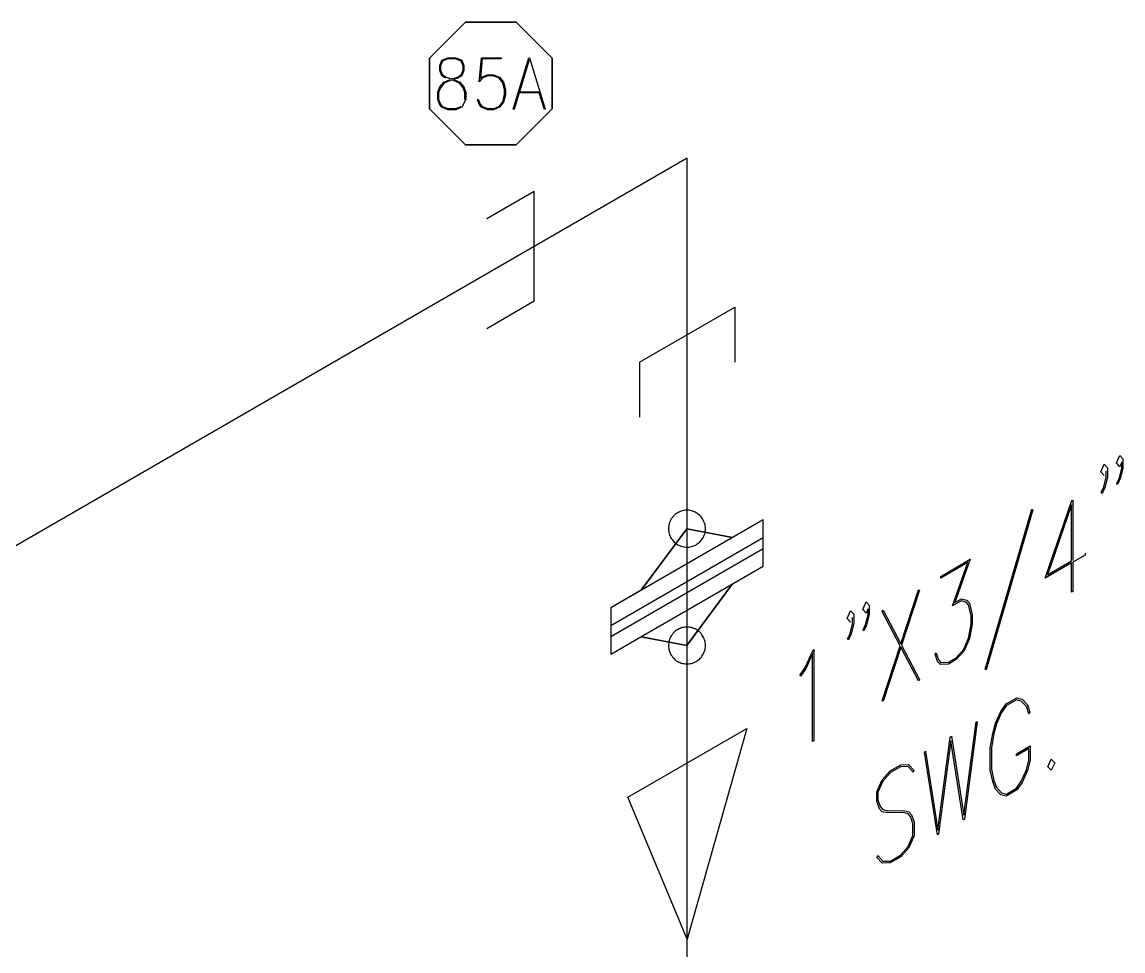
# Model space of a CAD drawing. Extents: x 0 to 17.2, y 0.1 to 11.3.
# Drawn here: x 10.181 to 11.426, y 5.767 to 6.818 of the extents above; entities that cross this region are included whole.
import ezdxf

# ---------------------------------------------------------------- set-up
doc = ezdxf.new("R2010")
doc.units = 0
for name, color, linetype in [('COMP', 1, 'CONTINUOUS'), ('FITTINGS', 4, 'CONTINUOUS'), ('PART_PCML', 7, 'CONTINUOUS'), ('PIPE', 7, 'CONTINUOUS'), ('TEXT', 7, 'CONTINUOUS'), ('Welds', 7, 'CONTINUOUS')]:
    doc.layers.add(name, color=color, linetype=linetype)

msp = doc.modelspace()

# ---------------------------------------------------------------- linework, layer by layer
at = {"layer": 'COMP'}
for points in [[(11.0192, 6.2547), (10.9847, 6.2348), (10.933, 6.2448), (10.8813, 6.1751), (10.8468, 6.1552), (10.8468, 6.1027), (10.8813, 6.1226), (10.933, 6.1127), (10.9847, 6.1824), (11.0192, 6.2023), (11.0192, 6.2547)], [(10.8468, 6.1353), (11.0192, 6.2348), (11.0192, 6.2547), (10.8468, 6.1552), (10.8468, 6.1353)], [(10.8813, 6.1751), (10.933, 6.2448), (10.9847, 6.2348)], [(10.8468, 6.1226), (10.8468, 6.1027), (11.0192, 6.2023), (11.0192, 6.2222), (10.8468, 6.1226)], [(10.9847, 6.1824), (10.933, 6.1127), (10.8813, 6.1226)]]:
    msp.add_lwpolyline(points, dxfattribs=at)
at = {"layer": 'FITTINGS'}
for points in [[(10.7602, 6.6264), (10.7064, 6.5953)], [(10.7602, 6.5021), (10.7602, 6.6264)], [(10.7602, 6.5021), (10.7064, 6.471)], [(10.8794, 6.4332), (10.9871, 6.4954)], [(10.9871, 6.4954), (10.9871, 6.4332)], [(10.8794, 6.4332), (10.8794, 6.3711)], [(11.0006, 6.0188), (10.9333, 5.7803), (10.866, 5.9411), (11.0006, 6.0188), (11.0006, 6.0188)], [(11.0006, 6.0188), (10.9333, 5.7803), (10.866, 5.9411), (11.0006, 6.0188), (11.0006, 6.0188)]]:
    msp.add_lwpolyline(points, dxfattribs=at)
at = {"layer": 'PART_PCML'}
for points in [[(10.6823, 6.8181), (10.6415, 6.7774), (10.6415, 6.7198), (10.6823, 6.679), (10.7399, 6.679), (10.7806, 6.7198), (10.7806, 6.7774), (10.7399, 6.8181), (10.6823, 6.8181)], [(10.6415, 6.7198), (10.6823, 6.679), (10.7399, 6.679), (10.7806, 6.7198), (10.7806, 6.7774), (10.7399, 6.8181), (10.6823, 6.8181), (10.6415, 6.7774), (10.6415, 6.7198)], [(10.6415, 6.7774), (10.6823, 6.8181), (10.7399, 6.8181), (10.7806, 6.7774), (10.7806, 6.7198), (10.7399, 6.679), (10.6823, 6.679), (10.6415, 6.7198), (10.6415, 6.7774), (10.6823, 6.8181)], [(10.6601, 6.7545), (10.6555, 6.7574), (10.6532, 6.7632), (10.6532, 6.769), (10.6555, 6.7749), (10.6625, 6.7777), (10.6714, 6.7777), (10.6783, 6.7749), (10.6806, 6.769), (10.6806, 6.7632), (10.6783, 6.7574), (10.6737, 6.7545), (10.669, 6.7531), (10.6692, 6.753), (10.6759, 6.7502), (10.6805, 6.7446), (10.6828, 6.7388), (10.6828, 6.7303), (10.6782, 6.7217), (10.6714, 6.7189), (10.6625, 6.7189), (10.6557, 6.7217), (10.6533, 6.7246), (10.651, 6.7303), (10.651, 6.7388), (10.6533, 6.7446), (10.6579, 6.7502), (10.6649, 6.7531)], [(10.6669, 6.7537), (10.6733, 6.7558), (10.6775, 6.7583), (10.6796, 6.7635), (10.6796, 6.7687), (10.6775, 6.7738), (10.6712, 6.7765), (10.6626, 6.7765), (10.6563, 6.7738), (10.6542, 6.7687), (10.6542, 6.7635), (10.6563, 6.7583), (10.6605, 6.7558), (10.6669, 6.7537)], [(10.6969, 6.7307), (10.6991, 6.7253), (10.7011, 6.7227), (10.7075, 6.7201), (10.714, 6.7201), (10.7204, 6.7227), (10.7246, 6.728), (10.7267, 6.736), (10.7267, 6.7413), (10.7246, 6.7493), (10.7204, 6.7546), (10.714, 6.7573), (10.7075, 6.7573), (10.7011, 6.7546), (10.698, 6.7506), (10.7004, 6.7777), (10.7228, 6.7777), (10.7228, 6.7765), (10.7013, 6.7765), (10.6993, 6.7541), (10.7006, 6.7557), (10.7074, 6.7585), (10.7141, 6.7585), (10.7209, 6.7557), (10.7255, 6.75), (10.7277, 6.7415), (10.7277, 6.7358), (10.7255, 6.7274), (10.7209, 6.7217), (10.7141, 6.7189), (10.7074, 6.7189), (10.7006, 6.7217), (10.6982, 6.7246), (10.696, 6.7301), (10.6969, 6.7307)], [(10.7725, 6.7197), (10.7717, 6.7193), (10.7659, 6.738), (10.7432, 6.738), (10.7374, 6.7193), (10.7365, 6.7197), (10.7542, 6.7777), (10.7549, 6.7777), (10.7725, 6.7197)], [(10.7546, 6.7754), (10.7436, 6.7393), (10.7655, 6.7393)], [(10.6818, 6.7306), (10.6818, 6.7385), (10.6797, 6.7437), (10.6755, 6.7491), (10.669, 6.7518), (10.6669, 6.7525), (10.6649, 6.7518), (10.6584, 6.7491), (10.6542, 6.7437), (10.652, 6.7385), (10.652, 6.7306), (10.6542, 6.7253), (10.6562, 6.7227), (10.6626, 6.7201), (10.6712, 6.7201), (10.6776, 6.7227)]]:
    msp.add_lwpolyline(points, dxfattribs=at)
at = {"layer": 'PIPE'}
for points in [[(10.9333, 6.6642), (8.8297, 5.4497)], [(10.9333, 5.6168), (10.9333, 6.6642)]]:
    msp.add_lwpolyline(points, dxfattribs=at)
at = {"layer": 'TEXT'}
for points in [[(11.4052, 6.3049), (11.4014, 6.3091), (11.4052, 6.3177), (11.4088, 6.3138), (11.4088, 6.3033), (11.4058, 6.2915), (11.4028, 6.2847), (11.4018, 6.2858), (11.4046, 6.2921), (11.4074, 6.3031), (11.4074, 6.3099)], [(11.425, 6.3201), (11.4227, 6.315), (11.4189, 6.3192), (11.4227, 6.3278), (11.4263, 6.3239), (11.4263, 6.3134), (11.4233, 6.3016), (11.4203, 6.2948), (11.4193, 6.2959), (11.4222, 6.3023), (11.425, 6.3132), (11.425, 6.3201)], [(11.2705, 6.0858), (11.3231, 6.2669), (11.3242, 6.2663), (11.2717, 6.0852), (11.2705, 6.0858)], [(11.3834, 6.2171), (11.3834, 6.2149), (11.3695, 6.2068), (11.3695, 6.1738), (11.3682, 6.173), (11.3682, 6.206), (11.3383, 6.1888), (11.3685, 6.2766), (11.3695, 6.2772), (11.3695, 6.209)], [(11.3682, 6.2083), (11.3682, 6.2718), (11.3409, 6.1926), (11.3682, 6.2083)], [(11.2201, 6.1909), (11.2536, 6.2102), (11.236, 6.1612), (11.2436, 6.1656), (11.2497, 6.1641), (11.2528, 6.1606), (11.2558, 6.1473), (11.2558, 6.1372), (11.2528, 6.1205), (11.2467, 6.1068), (11.2377, 6.0967), (11.2288, 6.0916), (11.2198, 6.0913), (11.2166, 6.0946), (11.2137, 6.1028), (11.2148, 6.1045), (11.2177, 6.0966), (11.2204, 6.0936), (11.2289, 6.0938), (11.2375, 6.0988), (11.2461, 6.1084), (11.2516, 6.121), (11.2545, 6.1368), (11.2545, 6.1462), (11.2516, 6.1588), (11.2489, 6.1616), (11.2433, 6.1631), (11.2333, 6.1574), (11.2509, 6.2064), (11.2201, 6.1887), (11.2201, 6.1909)], [(11.1948, 6.0725), (11.1749, 6.1106), (11.1551, 6.0496), (11.1539, 6.0499), (11.1741, 6.1122), (11.1539, 6.151), (11.1551, 6.1528), (11.1749, 6.1146), (11.1948, 6.1758), (11.196, 6.1753), (11.1758, 6.113), (11.196, 6.0742), (11.1948, 6.0725)], [(11.1379, 6.1543), (11.1357, 6.1492), (11.1318, 6.1535), (11.1357, 6.1621), (11.1392, 6.1582), (11.1392, 6.1477), (11.1362, 6.1358), (11.1332, 6.1291), (11.1322, 6.1302), (11.1351, 6.1365), (11.1379, 6.1475), (11.1379, 6.1543)], [(11.1181, 6.1391), (11.1143, 6.1433), (11.1181, 6.1519), (11.1217, 6.148), (11.1217, 6.1376), (11.1187, 6.1257), (11.1157, 6.1189), (11.1147, 6.1201), (11.1175, 6.1264), (11.1204, 6.1373), (11.1204, 6.1442)], [(11.0766, 6.0047), (11.0752, 6.0039), (11.0752, 6.1035), (11.0675, 6.0861), (11.0616, 6.0779), (11.0609, 6.0794), (11.0667, 6.0876), (11.0756, 6.1075), (11.0766, 6.108), (11.0766, 6.0047)], [(11.3059, 5.9902), (11.3212, 5.999), (11.3212, 5.983), (11.3182, 5.9711), (11.3122, 5.9576), (11.3061, 5.9492), (11.2941, 5.9423), (11.288, 5.9437), (11.282, 5.9502), (11.2791, 5.9586), (11.276, 5.9717), (11.276, 5.9963), (11.2791, 6.0129), (11.282, 6.0246), (11.288, 6.0381), (11.2941, 6.0466), (11.3061, 6.0536), (11.3122, 6.0521), (11.3182, 6.0455), (11.3211, 6.0373), (11.3199, 6.0355), (11.317, 6.0435), (11.3113, 6.0497), (11.3058, 6.0511), (11.2944, 6.0446), (11.2888, 6.0367), (11.2831, 6.0239), (11.2802, 6.0127), (11.2774, 5.9968), (11.2774, 5.9727), (11.2802, 5.96), (11.2831, 5.9523), (11.2888, 5.946), (11.2944, 5.9446), (11.3058, 5.9511), (11.3113, 5.9591), (11.317, 5.9719), (11.3199, 5.9828), (11.3199, 5.996), (11.3059, 5.9879), (11.3059, 5.9902)], [(11.2615, 6.0264), (11.2469, 5.916), (11.2455, 5.9152), (11.2316, 6.0046), (11.2176, 5.8991), (11.2163, 5.8983), (11.2017, 5.9919), (11.203, 5.9932), (11.2169, 5.9036), (11.2309, 6.0091), (11.2323, 6.0099), (11.2462, 5.9205), (11.2601, 6.0262), (11.2615, 6.0264)], [(11.3452, 5.9714), (11.3414, 5.9755), (11.3452, 5.9841), (11.3491, 5.9799), (11.3452, 5.9714)], [(11.1489, 5.8749), (11.1546, 5.8686), (11.1632, 5.8688), (11.1746, 5.8754), (11.1832, 5.8851), (11.1887, 5.8975), (11.1887, 5.9113), (11.1859, 5.9191), (11.1831, 5.922), (11.1774, 5.9236), (11.1599, 5.9232), (11.1539, 5.9246), (11.1508, 5.928), (11.1478, 5.9364), (11.1478, 5.9469), (11.1539, 5.9607), (11.1629, 5.9709), (11.1748, 5.9778), (11.1838, 5.9779), (11.1898, 5.9716), (11.1888, 5.9693), (11.1832, 5.9757), (11.1746, 5.9754), (11.1632, 5.9688), (11.1546, 5.9592), (11.1491, 5.9468), (11.1491, 5.9377), (11.1519, 5.9301), (11.1547, 5.9271), (11.1604, 5.9255), (11.1779, 5.9259), (11.1839, 5.9245), (11.187, 5.9211), (11.19, 5.9127), (11.19, 5.8974), (11.1838, 5.8835), (11.1748, 5.8734), (11.1629, 5.8666), (11.1539, 5.8663), (11.148, 5.8727), (11.1489, 5.8749)]]:
    msp.add_lwpolyline(points, dxfattribs=at)
at = {"layer": 'Welds'}
for points in [[(10.9225, 6.2629), (10.9213, 6.2621), (10.9201, 6.2612), (10.919, 6.2603), (10.918, 6.2593), (10.917, 6.2582), (10.9161, 6.2571), (10.9153, 6.2558), (10.9145, 6.2546), (10.9139, 6.2533), (10.9134, 6.2519), (10.9129, 6.2505), (10.9125, 6.2491), (10.9123, 6.2477), (10.9121, 6.2462), (10.9121, 6.2448), (10.9121, 6.2433), (10.9123, 6.2419), (10.9125, 6.2404), (10.9129, 6.239), (10.9134, 6.2376), (10.9139, 6.2363), (10.9145, 6.235), (10.9153, 6.2337), (10.9161, 6.2325), (10.917, 6.2313), (10.918, 6.2303), (10.919, 6.2293), (10.9201, 6.2283), (10.9213, 6.2275), (10.9225, 6.2267), (10.9238, 6.226), (10.9252, 6.2254), (10.9265, 6.2249), (10.9279, 6.2245), (10.9294, 6.2242), (10.9308, 6.224), (10.9323, 6.2239), (10.9337, 6.2239), (10.9352, 6.224), (10.9366, 6.2242), (10.938, 6.2245), (10.9394, 6.2249), (10.9408, 6.2254), (10.9434, 6.2267), (10.9434, 6.2267), (10.9447, 6.2275), (10.9458, 6.2283), (10.947, 6.2293), (10.948, 6.2303), (10.949, 6.2313), (10.9499, 6.2325), (10.9507, 6.2337), (10.9514, 6.235), (10.9521, 6.2363), (10.9526, 6.2376), (10.9531, 6.239), (10.9534, 6.2404), (10.9537, 6.2419), (10.9538, 6.2433), (10.9539, 6.2448), (10.9538, 6.2462), (10.9537, 6.2477), (10.9534, 6.2491), (10.9531, 6.2505), (10.9526, 6.2519), (10.9521, 6.2533), (10.9514, 6.2546), (10.9507, 6.2558), (10.9499, 6.2571), (10.949, 6.2582), (10.948, 6.2593), (10.947, 6.2603), (10.9458, 6.2612), (10.9447, 6.2621), (10.9434, 6.2629), (10.9421, 6.2636), (10.9408, 6.2641), (10.9394, 6.2646), (10.938, 6.265), (10.9366, 6.2654), (10.9352, 6.2656), (10.9337, 6.2657), (10.9323, 6.2657), (10.9308, 6.2656), (10.9294, 6.2654), (10.9279, 6.265), (10.9265, 6.2646), (10.9252, 6.2641), (10.9225, 6.2629)], [(10.9434, 6.2267), (10.9447, 6.2275), (10.9458, 6.2283), (10.947, 6.2293), (10.948, 6.2303), (10.949, 6.2313), (10.9499, 6.2325), (10.9507, 6.2337), (10.9514, 6.235), (10.9521, 6.2363), (10.9526, 6.2376), (10.9531, 6.239), (10.9534, 6.2404), (10.9537, 6.2419), (10.9538, 6.2433), (10.9539, 6.2448), (10.9538, 6.2462), (10.9537, 6.2477), (10.9534, 6.2491), (10.9531, 6.2505), (10.9526, 6.2519), (10.9521, 6.2533), (10.9514, 6.2546), (10.9507, 6.2558), (10.9499, 6.2571), (10.949, 6.2582), (10.948, 6.2593), (10.947, 6.2603), (10.9458, 6.2612), (10.9447, 6.2621), (10.9434, 6.2629), (10.9421, 6.2636), (10.9408, 6.2641), (10.9394, 6.2646), (10.938, 6.265), (10.9366, 6.2654), (10.9352, 6.2656), (10.9337, 6.2657), (10.9323, 6.2657), (10.9308, 6.2656), (10.9294, 6.2654), (10.9279, 6.265), (10.9265, 6.2646), (10.9252, 6.2641), (10.9238, 6.2636), (10.9225, 6.2629), (10.9213, 6.2621), (10.9201, 6.2612), (10.919, 6.2603), (10.918, 6.2593), (10.917, 6.2582), (10.9161, 6.2571), (10.9153, 6.2558), (10.9145, 6.2546), (10.9139, 6.2533), (10.9134, 6.2519), (10.9129, 6.2505), (10.9125, 6.2491), (10.9123, 6.2477), (10.9121, 6.2462), (10.9121, 6.2448), (10.9121, 6.2433), (10.9123, 6.2419), (10.9125, 6.2404), (10.9129, 6.239), (10.9134, 6.2376), (10.9139, 6.2363), (10.9145, 6.235), (10.9153, 6.2337), (10.9161, 6.2325), (10.917, 6.2313), (10.918, 6.2303), (10.919, 6.2293), (10.9201, 6.2283), (10.9213, 6.2275), (10.9225, 6.2267), (10.9238, 6.226), (10.9252, 6.2254), (10.9265, 6.2249), (10.9279, 6.2245), (10.9294, 6.2242), (10.9308, 6.224), (10.9323, 6.2239), (10.9337, 6.2239), (10.9352, 6.224), (10.9366, 6.2242), (10.938, 6.2245), (10.9394, 6.2249), (10.9408, 6.2254), (10.9434, 6.2267)], [(10.9225, 6.1308), (10.9213, 6.13), (10.9201, 6.1291), (10.919, 6.1282), (10.918, 6.1272), (10.917, 6.1261), (10.9161, 6.1249), (10.9153, 6.1237), (10.9145, 6.1225), (10.9139, 6.1212), (10.9134, 6.1198), (10.9129, 6.1184), (10.9125, 6.117), (10.9123, 6.1156), (10.9121, 6.1141), (10.9121, 6.1127), (10.9121, 6.1112), (10.9123, 6.1098), (10.9125, 6.1083), (10.9129, 6.1069), (10.9134, 6.1055), (10.9139, 6.1042), (10.9145, 6.1029), (10.9153, 6.1016), (10.9161, 6.1004), (10.917, 6.0992), (10.918, 6.0982), (10.919, 6.0971), (10.9201, 6.0962), (10.9213, 6.0954), (10.9225, 6.0946), (10.9238, 6.0939), (10.9252, 6.0933), (10.9265, 6.0928), (10.9279, 6.0924), (10.9294, 6.0921), (10.9308, 6.0919), (10.9323, 6.0918), (10.9337, 6.0918), (10.9352, 6.0919), (10.9366, 6.0921), (10.938, 6.0924), (10.9394, 6.0928), (10.9408, 6.0933), (10.9434, 6.0946), (10.9434, 6.0946), (10.9447, 6.0954), (10.9458, 6.0962), (10.947, 6.0971), (10.948, 6.0982), (10.949, 6.0992), (10.9499, 6.1004), (10.9507, 6.1016), (10.9514, 6.1029), (10.9521, 6.1042), (10.9526, 6.1055), (10.9531, 6.1069), (10.9534, 6.1083), (10.9537, 6.1098), (10.9538, 6.1112), (10.9539, 6.1127), (10.9538, 6.1141), (10.9537, 6.1156), (10.9534, 6.117), (10.9531, 6.1184), (10.9526, 6.1198), (10.9521, 6.1212), (10.9514, 6.1225), (10.9507, 6.1237), (10.9499, 6.1249), (10.949, 6.1261), (10.948, 6.1272), (10.947, 6.1282), (10.9458, 6.1291), (10.9447, 6.13), (10.9434, 6.1308), (10.9421, 6.1314), (10.9408, 6.132), (10.9394, 6.1325), (10.938, 6.1329), (10.9366, 6.1332), (10.9352, 6.1334), (10.9337, 6.1335), (10.9323, 6.1335), (10.9308, 6.1334), (10.9294, 6.1332), (10.9279, 6.1329), (10.9265, 6.1325), (10.9252, 6.132), (10.9225, 6.1308)], [(10.9434, 6.0946), (10.9447, 6.0954), (10.9458, 6.0962), (10.947, 6.0971), (10.948, 6.0982), (10.949, 6.0992), (10.9499, 6.1004), (10.9507, 6.1016), (10.9514, 6.1029), (10.9521, 6.1042), (10.9526, 6.1055), (10.9531, 6.1069), (10.9534, 6.1083), (10.9537, 6.1098), (10.9538, 6.1112), (10.9539, 6.1127), (10.9538, 6.1141), (10.9537, 6.1156), (10.9534, 6.117), (10.9531, 6.1184), (10.9526, 6.1198), (10.9521, 6.1212), (10.9514, 6.1225), (10.9507, 6.1237), (10.9499, 6.1249), (10.949, 6.1261), (10.948, 6.1272), (10.947, 6.1282), (10.9458, 6.1291), (10.9447, 6.13), (10.9434, 6.1308), (10.9421, 6.1314), (10.9408, 6.132), (10.9394, 6.1325), (10.938, 6.1329), (10.9366, 6.1332), (10.9352, 6.1334), (10.9337, 6.1335), (10.9323, 6.1335), (10.9308, 6.1334), (10.9294, 6.1332), (10.9279, 6.1329), (10.9265, 6.1325), (10.9252, 6.132), (10.9238, 6.1314), (10.9225, 6.1308), (10.9213, 6.13), (10.9201, 6.1291), (10.919, 6.1282), (10.918, 6.1272), (10.917, 6.1261), (10.9161, 6.1249), (10.9153, 6.1237), (10.9145, 6.1225), (10.9139, 6.1212), (10.9134, 6.1198), (10.9129, 6.1184), (10.9125, 6.117), (10.9123, 6.1156), (10.9121, 6.1141), (10.9121, 6.1127), (10.9121, 6.1112), (10.9123, 6.1098), (10.9125, 6.1083), (10.9129, 6.1069), (10.9134, 6.1055), (10.9139, 6.1042), (10.9145, 6.1029), (10.9153, 6.1016), (10.9161, 6.1004), (10.917, 6.0992), (10.918, 6.0982), (10.919, 6.0971), (10.9201, 6.0962), (10.9213, 6.0954), (10.9225, 6.0946), (10.9238, 6.0939), (10.9252, 6.0933), (10.9265, 6.0928), (10.9279, 6.0924), (10.9294, 6.0921), (10.9308, 6.0919), (10.9323, 6.0918), (10.9337, 6.0918), (10.9352, 6.0919), (10.9366, 6.0921), (10.938, 6.0924), (10.9394, 6.0928), (10.9408, 6.0933), (10.9434, 6.0946)]]:
    msp.add_lwpolyline(points, dxfattribs=at)

doc.saveas('drawing.dxf')
